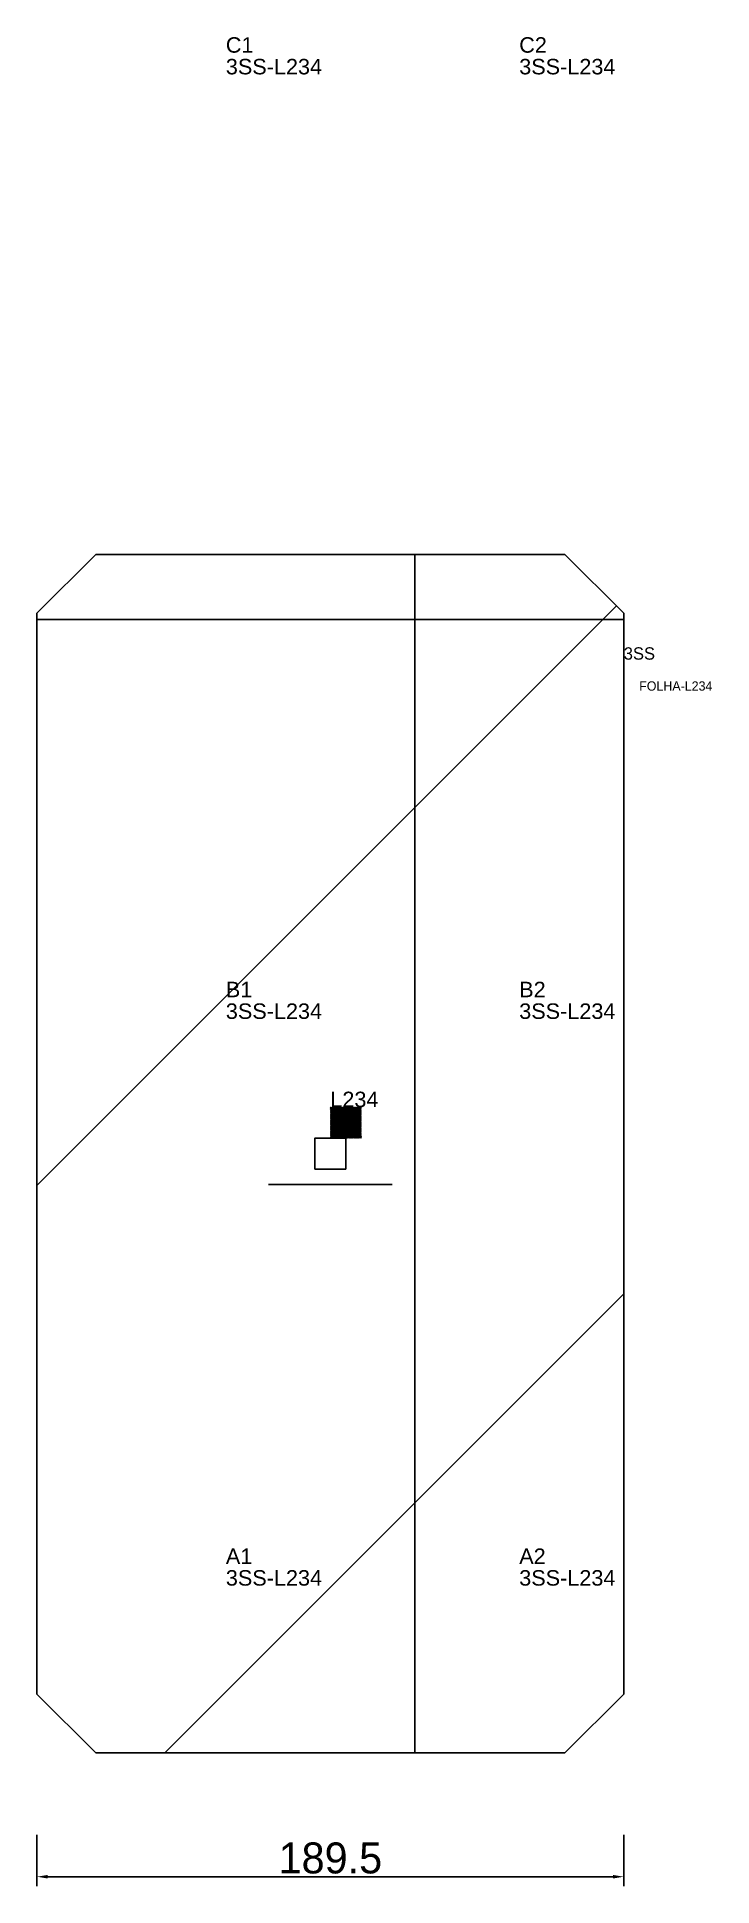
# Model space of a CAD drawing. Header units: metres. Extents: x 222 to 440, y -228 to 369.
import ezdxf

# ---------------------------------------------------------------- set-up
doc = ezdxf.new("R2010")
doc.units = ezdxf.units.M
for name, color, linetype in [('3', 3, 'CONTINUOUS'), ('AUX00', 7, 'CONTINUOUS'), ('COTA', 241, 'CONTINUOUS'), ('FOLHA', 255, 'CONTINUOUS'), ('Hachura', 251, 'CONTINUOUS'), ('NOMENCLATURA', 7, 'CONTINUOUS'), ('Nível', 160, 'CONTINUOUS'), ('Painéis', 200, 'CONTINUOUS'), ('Pilares', 5, 'CONTINUOUS'), ('REAPROVEITAMENTO', 251, 'CONTINUOUS'), ('SARR_2.2x7', 40, 'CONTINUOUS')]:
    doc.layers.add(name, color=color, linetype=linetype)
doc.styles.add('ARIAL', font='Arial.ttf')
doc.styles.add('STR_STANDARD', font='arial.ttf')
doc.dimstyles.new('EZ DXF', dxfattribs={"dimtxt": 10, "dimasz": 3.5, "dimexe": 3, "dimexo": 1.5, "dimgap": 1, "dimtad": 1, "dimdec": 1, "dimdsep": 46, "dimcen": 2.5, "dimazin": 3, "dimtfac": 1, "dimtmove": 0, "dimatfit": 3})

msp = doc.modelspace()

# ---------------------------------------------------------------- hatches: boundary and pattern name
at = {"layer": 'Hachura'}
h = msp.add_hatch(dxfattribs=at)
h.set_pattern_fill('ANSI31', scale=50)
h.paths.add_polyline_path([(411.7, 182.5), (392.7, 201.5), (241.2, 201.5), (222.2, 182.5), (222.2, -166.5), (241.2, -185.5), (392.7, -185.5), (411.7, -166.5)])
h = msp.add_hatch(dxfattribs=at)
h.set_pattern_fill('ANSI31', scale=50)
h.paths.add_polyline_path([(411.7, 182.5), (392.7, 201.5), (241.2, 201.5), (222.2, 182.5), (222.2, -166.5), (241.2, -185.5), (392.7, -185.5), (411.7, -166.5)])
at = {"layer": 'Reaproveitamento'}
h = msp.add_hatch(dxfattribs=at)
h.set_pattern_fill('SOLID')
h.paths.add_polyline_path([(316.95, 13), (326.95, 13), (326.95, 23), (316.95, 23)])
h = msp.add_hatch(dxfattribs=at)
h.set_pattern_fill('SOLID')
h.paths.add_polyline_path([(316.95, 13), (326.95, 13), (326.95, 23), (316.95, 23)])

# ---------------------------------------------------------------- linework, layer by layer
at = {"layer": '3'}
for points in [[(344.2, -185.5), (344.2, 201.5)], [(344.2, -185.5), (344.2, 201.5)], [(222.2, 180.5), (411.7, 180.5)], [(222.2, 180.5), (411.7, 180.5)]]:
    msp.add_lwpolyline(points, close=True, dxfattribs=at)
at = {"layer": 'Painéis', "color": 200}
for p, q in [((241.2, 201.5), (222.2, 182.5)), ((241.2, 201.5), (222.2, 182.5)), ((392.7, 201.5), (241.2, 201.5)), ((392.7, 201.5), (241.2, 201.5)), ((411.7, 182.5), (392.7, 201.5)), ((411.7, 182.5), (392.7, 201.5)), ((222.2, 182.5), (222.2, -166.5)), ((222.2, 182.5), (222.2, -166.5)), ((411.7, -166.5), (411.7, 182.5)), ((411.7, -166.5), (411.7, 182.5)), ((222.2, -166.5), (241.2, -185.5)), ((222.2, -166.5), (241.2, -185.5)), ((392.7, -185.5), (411.7, -166.5)), ((392.7, -185.5), (411.7, -166.5)), ((241.2, -185.5), (392.7, -185.5)), ((241.2, -185.5), (392.7, -185.5))]:
    msp.add_line(p, q, dxfattribs=at)
at = {"layer": 'Pilares'}
msp.add_lwpolyline([(311.95, 3), (321.95, 3), (321.95, 13), (311.95, 13)], close=True, dxfattribs=at)
msp.add_lwpolyline([(311.95, 3), (321.95, 3), (321.95, 13), (311.95, 13)], close=True, dxfattribs=at)
at = {"layer": 'SARR_2.2x7'}
msp.add_line((296.95, -2), (336.95, -2), dxfattribs=at)
msp.add_line((296.95, -2), (336.95, -2), dxfattribs=at)

# ---------------------------------------------------------------- texts
at = {"layer": '3', "style": 'STR_STANDARD'}
for s, p in [('C1', (283.2, 363.5)), ('C1', (283.2, 363.5)), ('C2', (377.95, 363.5)), ('C2', (377.95, 363.5)), ('B1', (283.2, 58.5)), ('B1', (283.2, 58.5)), ('B2', (377.95, 58.5)), ('B2', (377.95, 58.5)), ('A1', (283.2, -124.5)), ('A1', (283.2, -124.5)), ('A2', (377.95, -124.5)), ('A2', (377.95, -124.5))]:
    msp.add_text(s, height=5, dxfattribs=at).set_placement(p)
at = {"layer": 'AUX00', "style": 'STR_STANDARD'}
for p in [(283.2, 356.5), (283.2, 356.5), (377.95, 356.5), (377.95, 356.5), (283.2, 51.5), (283.2, 51.5), (377.95, 51.5), (377.95, 51.5), (283.2, -131.5), (283.2, -131.5), (377.95, -131.5), (377.95, -131.5)]:
    msp.add_text('3SS-L234', height=5, dxfattribs=at).set_placement(p)
at = {"layer": 'FOLHA'}
msp.add_text('FOLHA-L234', height=3, dxfattribs=at).set_placement((416.7, 157.5))
msp.add_text('FOLHA-L234', height=3, dxfattribs=at).set_placement((416.7, 157.5))
at = {"layer": 'NOMENCLATURA', "insert": (316.95, 28), "char_height": 5, "attachment_point": 1, "style": 'ARIAL'}
msp.add_mtext('L234', dxfattribs=at)
msp.add_mtext('L234', dxfattribs=at)
at = {"layer": 'Nível'}
msp.add_text('3SS', height=4, dxfattribs=at).set_placement((411.7, 167.5))
msp.add_text('3SS', height=4, dxfattribs=at).set_placement((411.7, 167.5))

# ---------------------------------------------------------------- dimensions: what is measured, and where the dimension line sits
at = {"layer": 'COTA'}
msp.add_linear_dim(base=(222.2, -225.5), p1=(222.2, -210.5), p2=(411.7, -210.5), dimstyle='EZ DXF', dxfattribs=at).render()
msp.add_linear_dim(base=(222.2, -225.5), p1=(222.2, -210.5), p2=(411.7, -210.5), dimstyle='EZ DXF', dxfattribs=at).render()

doc.saveas('drawing.dxf')
